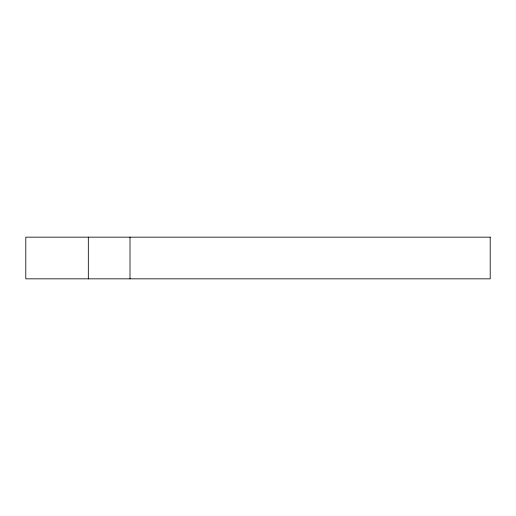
<?xml version="1.0" encoding="UTF-8"?>
<svg xmlns="http://www.w3.org/2000/svg" width="516" height="516" viewBox="0 0 516 516"><rect width="100%" height="100%" fill="white"/><g stroke="black" fill="none" stroke-linecap="round" stroke-linejoin="round"><path stroke-width="0.77" d="M130.006 237.16L130.006 278.84M88.32 237.16L88.32 278.84M490.2 237.16L25.8 237.16L25.8 278.84L490.2 278.84L490.2 237.16"/></g></svg>
